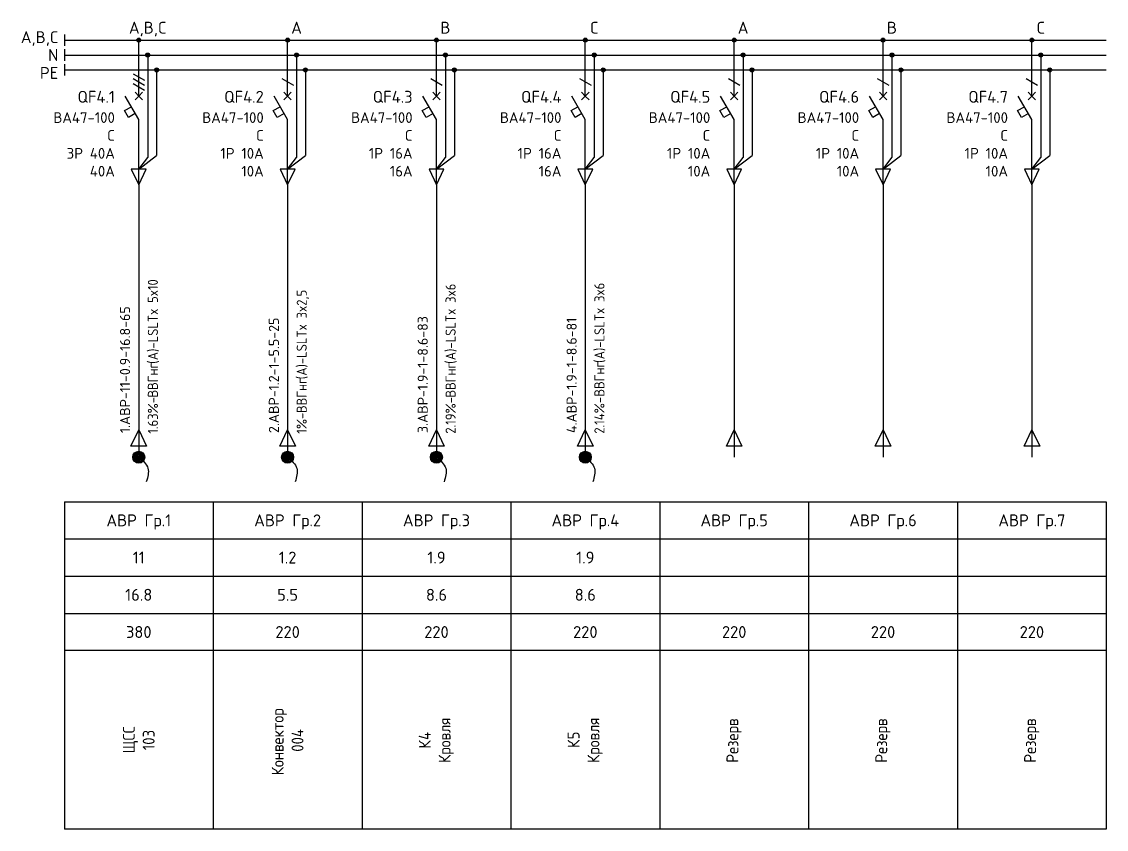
# Model space of a CAD drawing. Header units: millimetres. Extents: x -4379 to 694, y -18291 to 2656.
# Drawn here: x -1706.2 to -1524, y -2029.5 to -1893.9 of the extents above; entities that cross this region are included whole.
import ezdxf
from ezdxf.enums import TextEntityAlignment as Align

# ---------------------------------------------------------------- set-up
doc = ezdxf.new("R2010")
doc.units = ezdxf.units.MM
for name, color, linetype in [('Автомат защитный', 7, 'Continuous'), ('Принципиальная схема КТП -для ОДНОЛИНЕЙКИ', 7, 'Continuous'), ('ПРОВОДНИКИ', 7, 'Continuous'), ('Секция АВР', 7, 'Continuous'), ('Секция ППУ', 7, 'Continuous')]:
    doc.layers.add(name, color=color, linetype=linetype)
doc.layers.add('ЭС АВ', color=7, linetype='Continuous', lineweight=18)
doc.layers.add('ЭС рамка', color=7, linetype='Continuous', lineweight=18)
doc.styles.add('SLD_Style', font='isocpeur.ttf', dxfattribs={"width": 0.9})

# ---------------------------------------------------------------- blocks, each defined once
blk = doc.blocks.new('Start')
at = {"layer": 'ЭС рамка', "color": 7, "linetype": 'Continuous', "lineweight": 30}
blk.add_line((0, 3.46), (0, 1.54), dxfattribs=at)
at = {"layer": 'ЭС рамка', "color": 5, "linetype": 'Continuous', "lineweight": 30}
blk.add_line((0, 0.96), (0, -0.96), dxfattribs=at)
at = {"layer": 'ЭС рамка', "color": 94, "linetype": 'Continuous', "lineweight": 30, "ltscale": 50}
blk.add_line((0, -1.54), (0, -3.46), dxfattribs=at)
at = {"style": 'SLD_Style'}
blk.add_attdef('PHASE', text='', height=2, dxfattribs=at).set_placement((-1, 3), align=Align.MIDDLE_RIGHT)
at = {"layer": 'ЭС рамка', "color": 7, "linetype": 'Continuous', "lineweight": 18, "style": 'SLD_Style'}
blk.add_text('N', height=2, dxfattribs=at).set_placement((-1, 0), align=Align.MIDDLE_RIGHT)
at = {"layer": 'ЭС рамка', "color": 7, "linetype": 'Continuous', "lineweight": 18, "ltscale": 50, "style": 'SLD_Style'}
blk.add_text('РЕ', height=2, dxfattribs=at).set_placement((-1, -3), align=Align.MIDDLE_RIGHT)
blk = doc.blocks.new('*U58')
h = blk.add_hatch(color=256)
h.dxf.hatch_style = 1
edge = h.paths.add_edge_path()
edge.add_ellipse((12.5, 132.5), major_axis=(0, 0.333), ratio=1, start_angle=0, end_angle=360)
h = blk.add_hatch(color=256)
h.dxf.hatch_style = 1
edge = h.paths.add_edge_path()
edge.add_ellipse((14, 130), major_axis=(0, 0.333), ratio=1, start_angle=0, end_angle=360)
h = blk.add_hatch(color=256)
h.dxf.hatch_style = 1
edge = h.paths.add_edge_path()
edge.add_ellipse((15.5, 127.5), major_axis=(0, 0.333), ratio=1, start_angle=0, end_angle=360)
at = {"lineweight": 30}
for p, q in [((14, 129.67), (14, 123.11)), ((15.5, 127.17), (15.5, 113.13)), ((14, 123.11), (14, 112.8)), ((0, 55), (25, 55)), ((0, 55), (0, 0)), ((25, 55), (25, 0)), ((0, 48.75), (25, 48.75)), ((0, 42.5), (25, 42.5)), ((0, 36.25), (25, 36.25))]:
    blk.add_line(p, q, dxfattribs=at)
at = {"layer": 'Автомат защитный', "lineweight": 30}
for p, q in [((12.5, 123.11), (12.5, 132.17)), ((11.54, 126.87), (13.46, 125.76)), ((11.54, 126.04), (13.46, 124.93)), ((11.54, 125.2), (13.46, 124.09)), ((12.5, 119.17), (10.22, 123.11)), ((10.1, 120.66), (11.26, 121.32)), ((10.77, 119.5), (10.1, 120.66)), ((11.92, 120.17), (10.77, 119.5)), ((12.5, 108.54), (12.5, 119.17))]:
    blk.add_line(p, q, dxfattribs=at)
blk.add_ellipse((12.5, 132.5), major_axis=(0, 0.333), ratio=1, start_param=-1.570796, end_param=4.712389, dxfattribs=at)
at = {"layer": 'Принципиальная схема КТП -для ОДНОЛИНЕЙКИ', "lineweight": 30}
for p, q in [((12.5, 108.54), (12.5, 99.73)), ((11.19, 64.32), (12.5, 67.06)), ((12.5, 67.06), (13.81, 64.32)), ((13.81, 64.32), (11.19, 64.32)), ((12.5, 64.32), (12.5, 62.5))]:
    blk.add_line(p, q, dxfattribs=at)
at = {"layer": 'ПРОВОДНИКИ', "lineweight": 30}
for p, q in [((12.5, 110.81), (15.5, 113.13)), ((12.5, 110.81), (14, 112.8)), ((13.75, 110.81), (11.25, 110.81)), ((11.25, 110.81), (12.5, 108.2)), ((12.5, 108.2), (13.75, 110.81)), ((11.19, 64.31), (12.5, 67.06)), ((12.5, 67.06), (13.81, 64.31)), ((13.81, 64.31), (11.19, 64.31))]:
    blk.add_line(p, q, dxfattribs=at)
at = {"layer": 'ПРОВОДНИКИ', "lineweight": 30, "ltscale": 100}
blk.add_line((12.5, 99.73), (12.5, 64.32), dxfattribs=at)
at = {"layer": 'ПРОВОДНИКИ', "color": 7, "linetype": 'Continuous', "lineweight": 30}
for centre in [(14, 130), (15.5, 127.5), (15.5, 127.5)]:
    blk.add_ellipse(centre, major_axis=(0, 0.333), ratio=1, start_param=-1.570796, end_param=4.712389, dxfattribs=at)
at = {"layer": 'ЭС АВ', "color": 7, "lineweight": 30}
for q in [(11.88, 123.74), (11.88, 122.49), (13.12, 123.74), (13.12, 122.49)]:
    blk.add_line((12.5, 123.11), q, dxfattribs=at)
at = {"layer": 'ЭС рамка', "color": 7, "linetype": 'Continuous', "lineweight": 30}
for p, q in [((0, 132.5), (12.17, 132.5)), ((12.83, 132.5), (25, 132.5))]:
    blk.add_line(p, q, dxfattribs=at)
at = {"layer": 'ЭС рамка', "color": 5, "linetype": 'Continuous', "lineweight": 30}
for p, q in [((0, 130), (13.67, 130)), ((14.33, 130), (25, 130))]:
    blk.add_line(p, q, dxfattribs=at)
at = {"layer": 'ЭС рамка', "color": 94, "linetype": 'Continuous', "lineweight": 30}
for p, q in [((0, 127.5), (15.17, 127.5)), ((15.83, 127.5), (25, 127.5))]:
    blk.add_line(p, q, dxfattribs=at)
at = {"layer": 'ЭС рамка', "lineweight": 30}
for p, q in [((25, 30), (0, 30)), ((25, 0), (0, 0))]:
    blk.add_line(p, q, dxfattribs=at)
at = {"style": 'SLD_Style'}
for tag, p in [('LABEL', (12.5, 51.88)), ('INSTALLEDPOWER', (12.5, 45.63)), ('CURRENT', (12.5, 39.37)), ('VOLTAGE', (12.5, 33.13))]:
    blk.add_attdef(tag, text='', height=2, dxfattribs=at).set_placement(p, align=Align.MIDDLE_CENTER)
blk.add_attdef('TEXT', text='', height=2, rotation=90, dxfattribs=at).set_placement((12.5, 15), align=Align.MIDDLE_CENTER)
at = {"layer": 'Автомат защитный', "style": 'SLD_Style'}
blk.add_attdef('PHASE', text='', height=2, dxfattribs=at).set_placement((14, 134.59), align=Align.MIDDLE_CENTER)
for tag, height, p in [('NUMBER', 2, (8.49, 122.99)), ('SWITCHTYPE', 1.8, (8.49, 119.5)), ('SWITCHRELEASE', 1.8, (8.49, 116.5)), ('SWITCHNOMINALCURRENT', 1.8, (8.49, 113.5)), ('SWITCHRELEASECURRENT', 1.8, (8.49, 110.5)), ('RCDTYPE', 1.8, (8.49, 107.5)), ('RCDSETPOINT', 1.8, (8.49, 104.5))]:
    blk.add_attdef(tag, text='', height=height, dxfattribs=at).set_placement(p, align=Align.MIDDLE_RIGHT)
blk.add_attdef('LINE_A', text='', height=1.7, rotation=90, dxfattribs=at).set_placement((10.19, 65.45), align=Align.MIDDLE_LEFT)
blk.add_attdef('LINE_B', text='', height=1.7, rotation=90, dxfattribs=at).set_placement((13.85, 65.45), align=Align.TOP_LEFT)
blk = doc.blocks.new('*U21')
at = {"linetype": 'ByBlock', "lineweight": 30}
h = blk.add_hatch(color=256, dxfattribs=at)
h.paths.add_polyline_path([(-0.4, 0.9, -0.414214), (0.92, 0.37), (0, -0.02)])
h.paths.add_polyline_path([(0.92, 0.37, -0.101228), (1, -0.02, -0.30039), (0.39, -0.94), (0, -0.02)])
h.paths.add_polyline_path([(-0.4, 0.9), (0.39, -0.94, -0.538), (-1, -0.02, -0.30039)])
blk.add_circle((0, -0.02), 1, dxfattribs=at)
blk.add_spline([(0, 0), (1.55, -1.88), (1.27, -4.16)], degree=3, dxfattribs=at)
blk = doc.blocks.new('*U57')
h = blk.add_hatch(color=256)
h.dxf.hatch_style = 1
edge = h.paths.add_edge_path()
edge.add_ellipse((12.5, 132.5), major_axis=(0, 0.333), ratio=1, start_angle=0, end_angle=360)
h = blk.add_hatch(color=256)
h.dxf.hatch_style = 1
edge = h.paths.add_edge_path()
edge.add_ellipse((14, 130), major_axis=(0, 0.333), ratio=1, start_angle=0, end_angle=360)
h = blk.add_hatch(color=256)
h.dxf.hatch_style = 1
edge = h.paths.add_edge_path()
edge.add_ellipse((15.5, 127.5), major_axis=(0, 0.333), ratio=1, start_angle=0, end_angle=360)
at = {"lineweight": 30}
for p, q in [((14, 129.67), (14, 123.11)), ((15.5, 127.17), (15.5, 113.13)), ((14, 123.11), (14, 112.8)), ((0, 55), (25, 55)), ((0, 55), (0, 0)), ((25, 55), (25, 0)), ((0, 48.75), (25, 48.75)), ((0, 42.5), (25, 42.5)), ((0, 36.25), (25, 36.25))]:
    blk.add_line(p, q, dxfattribs=at)
at = {"layer": 'Автомат защитный', "lineweight": 30}
for p, q in [((12.5, 123.11), (12.5, 132.17)), ((11.54, 126.04), (13.46, 124.93)), ((12.5, 119.17), (10.22, 123.11)), ((10.1, 120.66), (11.26, 121.32)), ((10.77, 119.5), (10.1, 120.66)), ((11.92, 120.17), (10.77, 119.5)), ((12.5, 108.54), (12.5, 119.17))]:
    blk.add_line(p, q, dxfattribs=at)
blk.add_ellipse((12.5, 132.5), major_axis=(0, 0.333), ratio=1, start_param=-1.570796, end_param=4.712389, dxfattribs=at)
at = {"layer": 'Принципиальная схема КТП -для ОДНОЛИНЕЙКИ', "lineweight": 30}
for p, q in [((12.5, 108.54), (12.5, 99.73)), ((11.19, 64.32), (12.5, 67.06)), ((12.5, 67.06), (13.81, 64.32)), ((13.81, 64.32), (11.19, 64.32)), ((12.5, 64.32), (12.5, 62.5))]:
    blk.add_line(p, q, dxfattribs=at)
at = {"layer": 'ПРОВОДНИКИ', "lineweight": 30}
for p, q in [((12.5, 110.81), (15.5, 113.13)), ((12.5, 110.81), (14, 112.8)), ((13.75, 110.81), (11.25, 110.81)), ((11.25, 110.81), (12.5, 108.2)), ((12.5, 108.2), (13.75, 110.81)), ((11.19, 64.31), (12.5, 67.06)), ((12.5, 67.06), (13.81, 64.31)), ((13.81, 64.31), (11.19, 64.31))]:
    blk.add_line(p, q, dxfattribs=at)
at = {"layer": 'ПРОВОДНИКИ', "lineweight": 30, "ltscale": 100}
blk.add_line((12.5, 99.73), (12.5, 64.32), dxfattribs=at)
at = {"layer": 'ПРОВОДНИКИ', "color": 7, "linetype": 'Continuous', "lineweight": 30}
for centre in [(14, 130), (15.5, 127.5), (15.5, 127.5)]:
    blk.add_ellipse(centre, major_axis=(0, 0.333), ratio=1, start_param=-1.570796, end_param=4.712389, dxfattribs=at)
at = {"layer": 'ЭС АВ', "color": 7, "lineweight": 30}
for q in [(11.88, 123.74), (11.88, 122.49), (13.12, 123.74), (13.12, 122.49)]:
    blk.add_line((12.5, 123.11), q, dxfattribs=at)
at = {"layer": 'ЭС рамка', "color": 7, "linetype": 'Continuous', "lineweight": 30}
for p, q in [((0, 132.5), (12.17, 132.5)), ((12.83, 132.5), (25, 132.5))]:
    blk.add_line(p, q, dxfattribs=at)
at = {"layer": 'ЭС рамка', "color": 5, "linetype": 'Continuous', "lineweight": 30}
for p, q in [((0, 130), (13.67, 130)), ((14.33, 130), (25, 130))]:
    blk.add_line(p, q, dxfattribs=at)
at = {"layer": 'ЭС рамка', "color": 94, "linetype": 'Continuous', "lineweight": 30}
for p, q in [((0, 127.5), (15.17, 127.5)), ((15.83, 127.5), (25, 127.5))]:
    blk.add_line(p, q, dxfattribs=at)
at = {"layer": 'ЭС рамка', "lineweight": 30}
for p, q in [((25, 30), (0, 30)), ((25, 0), (0, 0))]:
    blk.add_line(p, q, dxfattribs=at)
at = {"style": 'SLD_Style'}
for tag, p in [('LABEL', (12.5, 51.88)), ('INSTALLEDPOWER', (12.5, 45.63)), ('CURRENT', (12.5, 39.37)), ('VOLTAGE', (12.5, 33.13))]:
    blk.add_attdef(tag, text='', height=2, dxfattribs=at).set_placement(p, align=Align.MIDDLE_CENTER)
blk.add_attdef('TEXT', text='', height=2, rotation=90, dxfattribs=at).set_placement((12.5, 15), align=Align.MIDDLE_CENTER)
at = {"layer": 'Автомат защитный', "style": 'SLD_Style'}
blk.add_attdef('PHASE', text='', height=2, dxfattribs=at).set_placement((14, 134.59), align=Align.MIDDLE_CENTER)
for tag, height, p in [('NUMBER', 2, (8.49, 122.99)), ('SWITCHTYPE', 1.8, (8.49, 119.5)), ('SWITCHRELEASE', 1.8, (8.49, 116.5)), ('SWITCHNOMINALCURRENT', 1.8, (8.49, 113.5)), ('SWITCHRELEASECURRENT', 1.8, (8.49, 110.5)), ('RCDTYPE', 1.8, (8.49, 107.5)), ('RCDSETPOINT', 1.8, (8.49, 104.5))]:
    blk.add_attdef(tag, text='', height=height, dxfattribs=at).set_placement(p, align=Align.MIDDLE_RIGHT)
blk.add_attdef('LINE_A', text='', height=1.7, rotation=90, dxfattribs=at).set_placement((10.19, 65.45), align=Align.MIDDLE_LEFT)
blk.add_attdef('LINE_B', text='', height=1.7, rotation=90, dxfattribs=at).set_placement((13.85, 65.45), align=Align.TOP_LEFT)

msp = doc.modelspace()

# ---------------------------------------------------------------- block references
at = {"layer": 'Секция АВР', "lineweight": 0}
ref = msp.add_blockref('*U58', (-1699.026, -2029.467, -0.006), dxfattribs=at)
ref.add_attrib('LABEL', 'АВР Гр.1', dxfattribs={"layer": '0', "height": 2, "style": 'SLD_Style'}).set_placement((-1686.526, -1977.592, -0.006), align=Align.MIDDLE_CENTER)
ref.add_attrib('INSTALLEDPOWER', '11', dxfattribs={"layer": '0', "height": 2, "style": 'SLD_Style'}).set_placement((-1686.526, -1983.842, -0.006), align=Align.MIDDLE_CENTER)
ref.add_attrib('CURRENT', '16.8', dxfattribs={"layer": '0', "height": 2, "style": 'SLD_Style'}).set_placement((-1686.526, -1990.092, -0.006), align=Align.MIDDLE_CENTER)
ref.add_attrib('VOLTAGE', '380', dxfattribs={"layer": '0', "height": 2, "style": 'SLD_Style'}).set_placement((-1686.526, -1996.342, -0.006), align=Align.MIDDLE_CENTER)
ref.add_attrib('LINE_A', ' 1.АВР-11-0.9-16.8-65', dxfattribs={"layer": 'Автомат защитный', "height": 1.7, "rotation": 90, "style": 'SLD_Style'}).set_placement((-1688.832, -1964.015, -0.006), align=Align.MIDDLE_LEFT)
ref.add_attrib('LINE_B_001', ' 1.63%%%-', (-1683.306, -1964.015, -0.006), dxfattribs={"layer": 'Автомат защитный', "height": 1.7, "rotation": 90, "style": 'SLD_Style', "width": 0.9})
ref.add_attrib('PHASE', 'A,B,C', dxfattribs={"layer": 'Автомат защитный', "height": 2, "style": 'SLD_Style'}).set_placement((-1685.026, -1894.876, -0.006), align=Align.MIDDLE_CENTER)
ref.add_attrib('NUMBER', 'QF4.1', dxfattribs={"layer": 'Автомат защитный', "height": 2, "style": 'SLD_Style'}).set_placement((-1690.537, -1906.48, -0.006), align=Align.MIDDLE_RIGHT)
ref.add_attrib('SWITCHTYPE', 'ВА47-100', dxfattribs={"layer": 'Автомат защитный', "height": 1.8, "style": 'SLD_Style'}).set_placement((-1690.537, -1909.967, -0.006), align=Align.MIDDLE_RIGHT)
ref.add_attrib('SWITCHRELEASE', 'C', dxfattribs={"layer": 'Автомат защитный', "height": 1.8, "style": 'SLD_Style'}).set_placement((-1690.537, -1912.967, -0.006), align=Align.MIDDLE_RIGHT)
ref.add_attrib('SWITCHNOMINALCURRENT', '3Р 40А', dxfattribs={"layer": 'Автомат защитный', "height": 1.8, "style": 'SLD_Style'}).set_placement((-1690.537, -1915.967, -0.006), align=Align.MIDDLE_RIGHT)
ref.add_attrib('SWITCHRELEASECURRENT', '40А', dxfattribs={"layer": 'Автомат защитный', "height": 1.8, "style": 'SLD_Style'}).set_placement((-1690.537, -1918.967, -0.006), align=Align.MIDDLE_RIGHT)
ref.add_attrib('TEXT_001', 'ЩСС', (-1687.193, -2016.717, -0.006), dxfattribs={"layer": '0', "height": 2, "rotation": 90, "style": 'SLD_Style', "width": 0.9})
ref.add_attrib('LINE_B_002', 'ВВГнг', (-1683.306, -1956.977, -0.006), dxfattribs={"layer": 'Автомат защитный', "height": 1.7, "rotation": 90, "style": 'SLD_Style', "width": 0.9})
ref.add_attrib('LINE_B_003', '(', (-1683.306, -1951.316, -0.006), dxfattribs={"layer": 'Автомат защитный', "height": 1.7, "rotation": 90, "style": 'SLD_Style', "width": 0.9})
ref.add_attrib('LINE_B_004', 'А', (-1683.306, -1950.704, -0.006), dxfattribs={"layer": 'Автомат защитный', "height": 1.7, "rotation": 90, "style": 'SLD_Style', "width": 0.9})
ref.add_attrib('LINE_B_005', ')-LSLTx 5x10', (-1683.306, -1949.327, -0.006), dxfattribs={"layer": 'Автомат защитный', "height": 1.7, "rotation": 90, "style": 'SLD_Style', "width": 0.9})
ref.add_attrib('TEXT_002', '103', (-1683.86, -2016.177, -0.006), dxfattribs={"layer": '0', "height": 2, "rotation": 90, "style": 'SLD_Style', "width": 0.9})
ref = msp.add_blockref('*U57', (-1674.026, -2029.467, -0.006), dxfattribs=at)
ref.add_attrib('LABEL', 'АВР Гр.2', dxfattribs={"layer": '0', "height": 2, "style": 'SLD_Style'}).set_placement((-1661.526, -1977.592, -0.006), align=Align.MIDDLE_CENTER)
ref.add_attrib('INSTALLEDPOWER', '1.2', dxfattribs={"layer": '0', "height": 2, "style": 'SLD_Style'}).set_placement((-1661.526, -1983.842, -0.006), align=Align.MIDDLE_CENTER)
ref.add_attrib('CURRENT', '5.5', dxfattribs={"layer": '0', "height": 2, "style": 'SLD_Style'}).set_placement((-1661.526, -1990.092, -0.006), align=Align.MIDDLE_CENTER)
ref.add_attrib('VOLTAGE', '220', dxfattribs={"layer": '0', "height": 2, "style": 'SLD_Style'}).set_placement((-1661.526, -1996.342, -0.006), align=Align.MIDDLE_CENTER)
ref.add_attrib('LINE_A', ' 2.АВР-1.2-1-5.5-25', dxfattribs={"layer": 'Автомат защитный', "height": 1.7, "rotation": 90, "style": 'SLD_Style'}).set_placement((-1663.832, -1964.015, -0.006), align=Align.MIDDLE_LEFT)
ref.add_attrib('LINE_B_001', ' 1%%%-', (-1658.306, -1964.015, -0.006), dxfattribs={"layer": 'Автомат защитный', "height": 1.7, "rotation": 90, "style": 'SLD_Style', "width": 0.9})
ref.add_attrib('PHASE', 'A', dxfattribs={"layer": 'Автомат защитный', "height": 2, "style": 'SLD_Style'}).set_placement((-1660.026, -1894.876, -0.006), align=Align.MIDDLE_CENTER)
ref.add_attrib('NUMBER', 'QF4.2', dxfattribs={"layer": 'Автомат защитный', "height": 2, "style": 'SLD_Style'}).set_placement((-1665.537, -1906.48, -0.006), align=Align.MIDDLE_RIGHT)
ref.add_attrib('SWITCHTYPE', 'ВА47-100', dxfattribs={"layer": 'Автомат защитный', "height": 1.8, "style": 'SLD_Style'}).set_placement((-1665.537, -1909.967, -0.006), align=Align.MIDDLE_RIGHT)
ref.add_attrib('SWITCHRELEASE', 'C', dxfattribs={"layer": 'Автомат защитный', "height": 1.8, "style": 'SLD_Style'}).set_placement((-1665.537, -1912.967, -0.006), align=Align.MIDDLE_RIGHT)
ref.add_attrib('SWITCHNOMINALCURRENT', '1Р 10А', dxfattribs={"layer": 'Автомат защитный', "height": 1.8, "style": 'SLD_Style'}).set_placement((-1665.537, -1915.967, -0.006), align=Align.MIDDLE_RIGHT)
ref.add_attrib('SWITCHRELEASECURRENT', '10А', dxfattribs={"layer": 'Автомат защитный', "height": 1.8, "style": 'SLD_Style'}).set_placement((-1665.537, -1918.967, -0.006), align=Align.MIDDLE_RIGHT)
ref.add_attrib('TEXT_001', 'Конвектор', (-1662.193, -2020.407, -0.006), dxfattribs={"layer": '0', "height": 2, "rotation": 90, "style": 'SLD_Style', "width": 0.9})
ref.add_attrib('LINE_B_002', 'ВВГнг', (-1658.306, -1959.578, -0.006), dxfattribs={"layer": 'Автомат защитный', "height": 1.7, "rotation": 90, "style": 'SLD_Style', "width": 0.9})
ref.add_attrib('LINE_B_003', '(', (-1658.306, -1953.917, -0.006), dxfattribs={"layer": 'Автомат защитный', "height": 1.7, "rotation": 90, "style": 'SLD_Style', "width": 0.9})
ref.add_attrib('LINE_B_004', 'А', (-1658.306, -1953.305, -0.006), dxfattribs={"layer": 'Автомат защитный', "height": 1.7, "rotation": 90, "style": 'SLD_Style', "width": 0.9})
ref.add_attrib('LINE_B_005', ')-LSLTx 3x2,5', (-1658.306, -1951.928, -0.006), dxfattribs={"layer": 'Автомат защитный', "height": 1.7, "rotation": 90, "style": 'SLD_Style', "width": 0.9})
ref.add_attrib('TEXT_002', '004', (-1658.86, -2016.447, -0.006), dxfattribs={"layer": '0', "height": 2, "rotation": 90, "style": 'SLD_Style', "width": 0.9})
ref = msp.add_blockref('*U57', (-1649.026, -2029.467, -0.006), dxfattribs=at)
ref.add_attrib('LABEL', 'АВР Гр.3', dxfattribs={"layer": '0', "height": 2, "style": 'SLD_Style'}).set_placement((-1636.526, -1977.592, -0.006), align=Align.MIDDLE_CENTER)
ref.add_attrib('INSTALLEDPOWER', '1.9', dxfattribs={"layer": '0', "height": 2, "style": 'SLD_Style'}).set_placement((-1636.526, -1983.842, -0.006), align=Align.MIDDLE_CENTER)
ref.add_attrib('CURRENT', '8.6', dxfattribs={"layer": '0', "height": 2, "style": 'SLD_Style'}).set_placement((-1636.526, -1990.092, -0.006), align=Align.MIDDLE_CENTER)
ref.add_attrib('VOLTAGE', '220', dxfattribs={"layer": '0', "height": 2, "style": 'SLD_Style'}).set_placement((-1636.526, -1996.342, -0.006), align=Align.MIDDLE_CENTER)
ref.add_attrib('LINE_A', ' 3.АВР-1.9-1-8.6-83', dxfattribs={"layer": 'Автомат защитный', "height": 1.7, "rotation": 90, "style": 'SLD_Style'}).set_placement((-1638.832, -1964.015, -0.006), align=Align.MIDDLE_LEFT)
ref.add_attrib('LINE_B_001', ' 2.19%%%-', (-1633.306, -1964.015, -0.006), dxfattribs={"layer": 'Автомат защитный', "height": 1.7, "rotation": 90, "style": 'SLD_Style', "width": 0.9})
ref.add_attrib('PHASE', 'B', dxfattribs={"layer": 'Автомат защитный', "height": 2, "style": 'SLD_Style'}).set_placement((-1635.026, -1894.876, -0.006), align=Align.MIDDLE_CENTER)
ref.add_attrib('NUMBER', 'QF4.3', dxfattribs={"layer": 'Автомат защитный', "height": 2, "style": 'SLD_Style'}).set_placement((-1640.537, -1906.48, -0.006), align=Align.MIDDLE_RIGHT)
ref.add_attrib('SWITCHTYPE', 'ВА47-100', dxfattribs={"layer": 'Автомат защитный', "height": 1.8, "style": 'SLD_Style'}).set_placement((-1640.537, -1909.967, -0.006), align=Align.MIDDLE_RIGHT)
ref.add_attrib('SWITCHRELEASE', 'C', dxfattribs={"layer": 'Автомат защитный', "height": 1.8, "style": 'SLD_Style'}).set_placement((-1640.537, -1912.967, -0.006), align=Align.MIDDLE_RIGHT)
ref.add_attrib('SWITCHNOMINALCURRENT', '1Р 16А', dxfattribs={"layer": 'Автомат защитный', "height": 1.8, "style": 'SLD_Style'}).set_placement((-1640.537, -1915.967, -0.006), align=Align.MIDDLE_RIGHT)
ref.add_attrib('SWITCHRELEASECURRENT', '16А', dxfattribs={"layer": 'Автомат защитный', "height": 1.8, "style": 'SLD_Style'}).set_placement((-1640.537, -1918.967, -0.006), align=Align.MIDDLE_RIGHT)
ref.add_attrib('TEXT_001', 'К', (-1637.493, -2015.907, -0.006), dxfattribs={"layer": '0', "height": 2, "rotation": 90, "style": 'SLD_Style', "width": 0.9})
ref.add_attrib('LINE_B_002', 'ВВГнг', (-1633.306, -1956.977, -0.006), dxfattribs={"layer": 'Автомат защитный', "height": 1.7, "rotation": 90, "style": 'SLD_Style', "width": 0.9})
ref.add_attrib('LINE_B_003', '(', (-1633.306, -1951.316, -0.006), dxfattribs={"layer": 'Автомат защитный', "height": 1.7, "rotation": 90, "style": 'SLD_Style', "width": 0.9})
ref.add_attrib('LINE_B_004', 'А', (-1633.306, -1950.704, -0.006), dxfattribs={"layer": 'Автомат защитный', "height": 1.7, "rotation": 90, "style": 'SLD_Style', "width": 0.9})
ref.add_attrib('LINE_B_005', ')-LSLTx 3x6', (-1633.306, -1949.327, -0.006), dxfattribs={"layer": 'Автомат защитный', "height": 1.7, "rotation": 90, "style": 'SLD_Style', "width": 0.9})
ref.add_attrib('TEXT_002', '4', (-1637.493, -2014.467, -0.006), dxfattribs={"layer": '0', "height": 2, "rotation": 90, "style": 'SLD_Style', "width": 0.9})
ref.add_attrib('TEXT_003', 'Кровля', (-1634.16, -2018.337, -0.006), dxfattribs={"layer": '0', "height": 2, "rotation": 90, "style": 'SLD_Style', "width": 0.9})
ref = msp.add_blockref('*U57', (-1624.026, -2029.467, -0.006), dxfattribs=at)
ref.add_attrib('LABEL', 'АВР Гр.4', dxfattribs={"layer": '0', "height": 2, "style": 'SLD_Style'}).set_placement((-1611.526, -1977.592, -0.006), align=Align.MIDDLE_CENTER)
ref.add_attrib('INSTALLEDPOWER', '1.9', dxfattribs={"layer": '0', "height": 2, "style": 'SLD_Style'}).set_placement((-1611.526, -1983.842, -0.006), align=Align.MIDDLE_CENTER)
ref.add_attrib('CURRENT', '8.6', dxfattribs={"layer": '0', "height": 2, "style": 'SLD_Style'}).set_placement((-1611.526, -1990.092, -0.006), align=Align.MIDDLE_CENTER)
ref.add_attrib('VOLTAGE', '220', dxfattribs={"layer": '0', "height": 2, "style": 'SLD_Style'}).set_placement((-1611.526, -1996.342, -0.006), align=Align.MIDDLE_CENTER)
ref.add_attrib('LINE_A', ' 4.АВР-1.9-1-8.6-81', dxfattribs={"layer": 'Автомат защитный', "height": 1.7, "rotation": 90, "style": 'SLD_Style'}).set_placement((-1613.832, -1964.015, -0.006), align=Align.MIDDLE_LEFT)
ref.add_attrib('LINE_B_001', ' 2.14%%%-', (-1608.306, -1964.015, -0.006), dxfattribs={"layer": 'Автомат защитный', "height": 1.7, "rotation": 90, "style": 'SLD_Style', "width": 0.9})
ref.add_attrib('PHASE', 'C', dxfattribs={"layer": 'Автомат защитный', "height": 2, "style": 'SLD_Style'}).set_placement((-1610.026, -1894.876, -0.006), align=Align.MIDDLE_CENTER)
ref.add_attrib('NUMBER', 'QF4.4', dxfattribs={"layer": 'Автомат защитный', "height": 2, "style": 'SLD_Style'}).set_placement((-1615.537, -1906.48, -0.006), align=Align.MIDDLE_RIGHT)
ref.add_attrib('SWITCHTYPE', 'ВА47-100', dxfattribs={"layer": 'Автомат защитный', "height": 1.8, "style": 'SLD_Style'}).set_placement((-1615.537, -1909.967, -0.006), align=Align.MIDDLE_RIGHT)
ref.add_attrib('SWITCHRELEASE', 'C', dxfattribs={"layer": 'Автомат защитный', "height": 1.8, "style": 'SLD_Style'}).set_placement((-1615.537, -1912.967, -0.006), align=Align.MIDDLE_RIGHT)
ref.add_attrib('SWITCHNOMINALCURRENT', '1Р 16А', dxfattribs={"layer": 'Автомат защитный', "height": 1.8, "style": 'SLD_Style'}).set_placement((-1615.537, -1915.967, -0.006), align=Align.MIDDLE_RIGHT)
ref.add_attrib('SWITCHRELEASECURRENT', '16А', dxfattribs={"layer": 'Автомат защитный', "height": 1.8, "style": 'SLD_Style'}).set_placement((-1615.537, -1918.967, -0.006), align=Align.MIDDLE_RIGHT)
ref.add_attrib('TEXT_001', 'К', (-1612.493, -2015.817, -0.006), dxfattribs={"layer": '0', "height": 2, "rotation": 90, "style": 'SLD_Style', "width": 0.9})
ref.add_attrib('LINE_B_002', 'ВВГнг', (-1608.306, -1956.824, -0.006), dxfattribs={"layer": 'Автомат защитный', "height": 1.7, "rotation": 90, "style": 'SLD_Style', "width": 0.9})
ref.add_attrib('LINE_B_003', '(', (-1608.306, -1951.163, -0.006), dxfattribs={"layer": 'Автомат защитный', "height": 1.7, "rotation": 90, "style": 'SLD_Style', "width": 0.9})
ref.add_attrib('LINE_B_004', 'А', (-1608.306, -1950.551, -0.006), dxfattribs={"layer": 'Автомат защитный', "height": 1.7, "rotation": 90, "style": 'SLD_Style', "width": 0.9})
ref.add_attrib('LINE_B_005', ')-LSLTx 3x6', (-1608.306, -1949.174, -0.006), dxfattribs={"layer": 'Автомат защитный', "height": 1.7, "rotation": 90, "style": 'SLD_Style', "width": 0.9})
ref.add_attrib('TEXT_002', '5', (-1612.493, -2014.377, -0.006), dxfattribs={"layer": '0', "height": 2, "rotation": 90, "style": 'SLD_Style', "width": 0.9})
ref.add_attrib('TEXT_003', 'Кровля', (-1609.16, -2018.337, -0.006), dxfattribs={"layer": '0', "height": 2, "rotation": 90, "style": 'SLD_Style', "width": 0.9})
ref = msp.add_blockref('*U57', (-1599.026, -2029.467, -0.006), dxfattribs=at)
ref.add_attrib('LABEL', 'АВР Гр.5', dxfattribs={"layer": '0', "height": 2, "style": 'SLD_Style'}).set_placement((-1586.526, -1977.592, -0.006), align=Align.MIDDLE_CENTER)
ref.add_attrib('VOLTAGE', '220', dxfattribs={"layer": '0', "height": 2, "style": 'SLD_Style'}).set_placement((-1586.526, -1996.342, -0.006), align=Align.MIDDLE_CENTER)
ref.add_attrib('PHASE', 'A', dxfattribs={"layer": 'Автомат защитный', "height": 2, "style": 'SLD_Style'}).set_placement((-1585.026, -1894.876, -0.006), align=Align.MIDDLE_CENTER)
ref.add_attrib('NUMBER', 'QF4.5', dxfattribs={"layer": 'Автомат защитный', "height": 2, "style": 'SLD_Style'}).set_placement((-1590.537, -1906.48, -0.006), align=Align.MIDDLE_RIGHT)
ref.add_attrib('SWITCHTYPE', 'ВА47-100', dxfattribs={"layer": 'Автомат защитный', "height": 1.8, "style": 'SLD_Style'}).set_placement((-1590.537, -1909.967, -0.006), align=Align.MIDDLE_RIGHT)
ref.add_attrib('SWITCHRELEASE', 'C', dxfattribs={"layer": 'Автомат защитный', "height": 1.8, "style": 'SLD_Style'}).set_placement((-1590.537, -1912.967, -0.006), align=Align.MIDDLE_RIGHT)
ref.add_attrib('SWITCHNOMINALCURRENT', '1Р 10А', dxfattribs={"layer": 'Автомат защитный', "height": 1.8, "style": 'SLD_Style'}).set_placement((-1590.537, -1915.967, -0.006), align=Align.MIDDLE_RIGHT)
ref.add_attrib('SWITCHRELEASECURRENT', '10А', dxfattribs={"layer": 'Автомат защитный', "height": 1.8, "style": 'SLD_Style'}).set_placement((-1590.537, -1918.967, -0.006), align=Align.MIDDLE_RIGHT)
ref.add_attrib('TEXT_001', 'Резерв', (-1585.826, -2018.292, -0.006), dxfattribs={"layer": '0', "height": 2, "rotation": 90, "style": 'SLD_Style', "width": 0.9})
ref = msp.add_blockref('*U57', (-1574.026, -2029.467, -0.006), dxfattribs=at)
ref.add_attrib('LABEL', 'АВР Гр.6', dxfattribs={"layer": '0', "height": 2, "style": 'SLD_Style'}).set_placement((-1561.526, -1977.592, -0.006), align=Align.MIDDLE_CENTER)
ref.add_attrib('VOLTAGE', '220', dxfattribs={"layer": '0', "height": 2, "style": 'SLD_Style'}).set_placement((-1561.526, -1996.342, -0.006), align=Align.MIDDLE_CENTER)
ref.add_attrib('PHASE', 'B', dxfattribs={"layer": 'Автомат защитный', "height": 2, "style": 'SLD_Style'}).set_placement((-1560.026, -1894.876, -0.006), align=Align.MIDDLE_CENTER)
ref.add_attrib('NUMBER', 'QF4.6', dxfattribs={"layer": 'Автомат защитный', "height": 2, "style": 'SLD_Style'}).set_placement((-1565.537, -1906.48, -0.006), align=Align.MIDDLE_RIGHT)
ref.add_attrib('SWITCHTYPE', 'ВА47-100', dxfattribs={"layer": 'Автомат защитный', "height": 1.8, "style": 'SLD_Style'}).set_placement((-1565.537, -1909.967, -0.006), align=Align.MIDDLE_RIGHT)
ref.add_attrib('SWITCHRELEASE', 'C', dxfattribs={"layer": 'Автомат защитный', "height": 1.8, "style": 'SLD_Style'}).set_placement((-1565.537, -1912.967, -0.006), align=Align.MIDDLE_RIGHT)
ref.add_attrib('SWITCHNOMINALCURRENT', '1Р 10А', dxfattribs={"layer": 'Автомат защитный', "height": 1.8, "style": 'SLD_Style'}).set_placement((-1565.537, -1915.967, -0.006), align=Align.MIDDLE_RIGHT)
ref.add_attrib('SWITCHRELEASECURRENT', '10А', dxfattribs={"layer": 'Автомат защитный', "height": 1.8, "style": 'SLD_Style'}).set_placement((-1565.537, -1918.967, -0.006), align=Align.MIDDLE_RIGHT)
ref.add_attrib('TEXT_001', 'Резерв', (-1560.826, -2018.292, -0.006), dxfattribs={"layer": '0', "height": 2, "rotation": 90, "style": 'SLD_Style', "width": 0.9})
ref = msp.add_blockref('*U57', (-1549.026, -2029.467, -0.006), dxfattribs=at)
ref.add_attrib('LABEL', 'АВР Гр.7', dxfattribs={"layer": '0', "height": 2, "style": 'SLD_Style'}).set_placement((-1536.526, -1977.592, -0.006), align=Align.MIDDLE_CENTER)
ref.add_attrib('VOLTAGE', '220', dxfattribs={"layer": '0', "height": 2, "style": 'SLD_Style'}).set_placement((-1536.526, -1996.342, -0.006), align=Align.MIDDLE_CENTER)
ref.add_attrib('PHASE', 'C', dxfattribs={"layer": 'Автомат защитный', "height": 2, "style": 'SLD_Style'}).set_placement((-1535.026, -1894.876, -0.006), align=Align.MIDDLE_CENTER)
ref.add_attrib('NUMBER', 'QF4.7', dxfattribs={"layer": 'Автомат защитный', "height": 2, "style": 'SLD_Style'}).set_placement((-1540.537, -1906.48, -0.006), align=Align.MIDDLE_RIGHT)
ref.add_attrib('SWITCHTYPE', 'ВА47-100', dxfattribs={"layer": 'Автомат защитный', "height": 1.8, "style": 'SLD_Style'}).set_placement((-1540.537, -1909.967, -0.006), align=Align.MIDDLE_RIGHT)
ref.add_attrib('SWITCHRELEASE', 'C', dxfattribs={"layer": 'Автомат защитный', "height": 1.8, "style": 'SLD_Style'}).set_placement((-1540.537, -1912.967, -0.006), align=Align.MIDDLE_RIGHT)
ref.add_attrib('SWITCHNOMINALCURRENT', '1Р 10А', dxfattribs={"layer": 'Автомат защитный', "height": 1.8, "style": 'SLD_Style'}).set_placement((-1540.537, -1915.967, -0.006), align=Align.MIDDLE_RIGHT)
ref.add_attrib('SWITCHRELEASECURRENT', '10А', dxfattribs={"layer": 'Автомат защитный', "height": 1.8, "style": 'SLD_Style'}).set_placement((-1540.537, -1918.967, -0.006), align=Align.MIDDLE_RIGHT)
ref.add_attrib('TEXT_001', 'Резерв', (-1535.826, -2018.292, -0.006), dxfattribs={"layer": '0', "height": 2, "rotation": 90, "style": 'SLD_Style', "width": 0.9})
for p in [(-1686.526, -1966.967, -0.006), (-1661.526, -1966.967, -0.006), (-1636.526, -1966.967, -0.006), (-1611.526, -1966.967, -0.006)]:
    msp.add_blockref('*U21', p, dxfattribs=at)
at = {"layer": 'Секция ППУ', "lineweight": 0}
msp.add_blockref('Start', (-1699.026, -1899.467, -0.006), dxfattribs=at).add_auto_attribs({'PHASE': 'A,B,C'})

doc.saveas('drawing.dxf')
